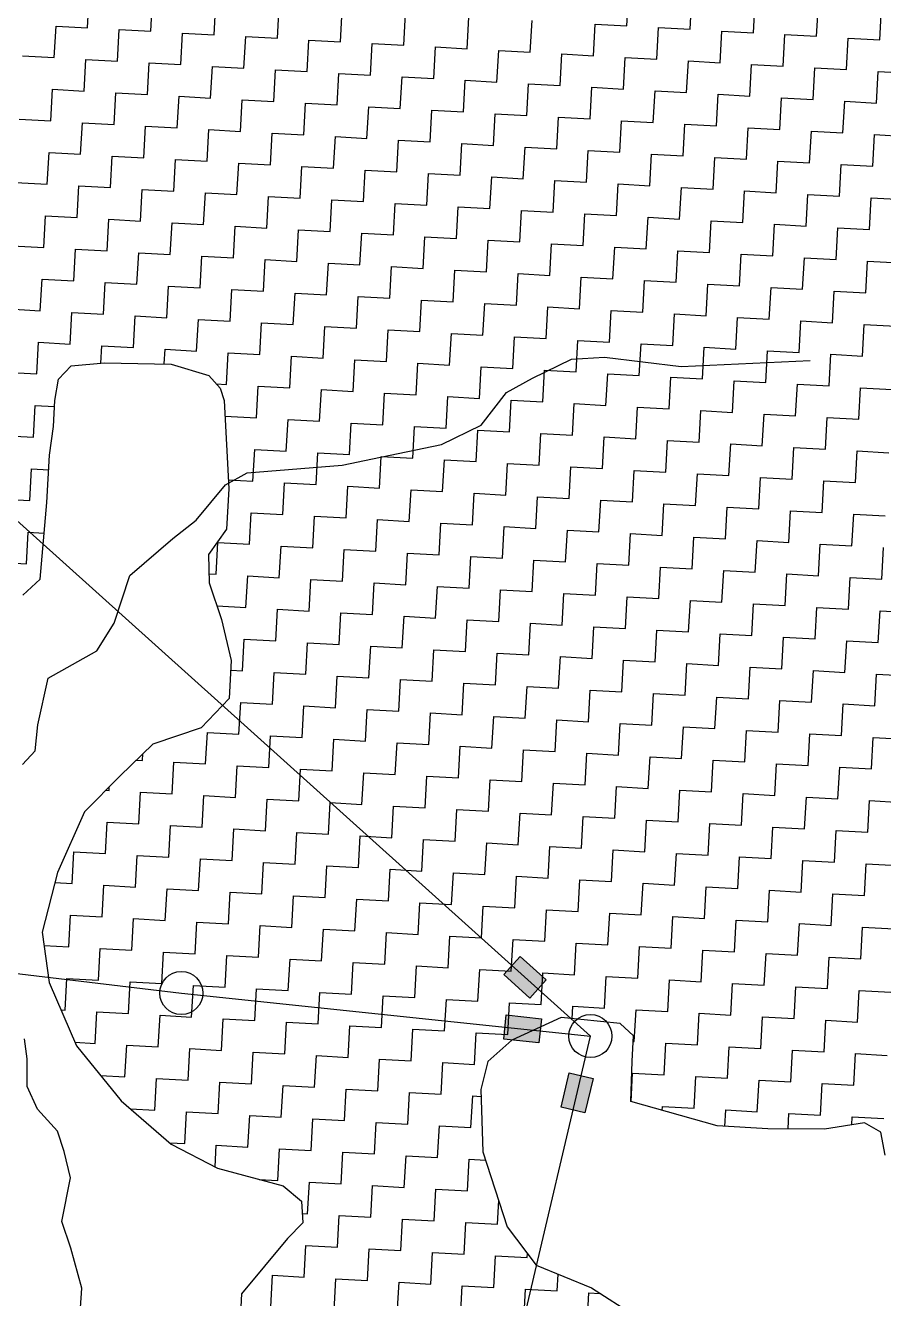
# Model space of a CAD drawing. Header units: metres. Extents: x 277693 to 280943, y 2038920 to 2043234.
# Drawn here: x 279005 to 279347, y 2041588 to 2042095 of the extents above; entities that cross this region are included whole.
import ezdxf

# ---------------------------------------------------------------- set-up
doc = ezdxf.new("R2010")
doc.units = ezdxf.units.M
doc.header["$MEASUREMENT"] = 0
for name, color, linetype in [('LINE_WATER', 4, 'Continuous'), ('POLY_HATCH', 12, 'Continuous'), ('POLY_PARCEL', 6, 'Continuous')]:
    doc.layers.add(name, color=color, linetype=linetype)

# ---------------------------------------------------------------- blocks, each defined once
blk = doc.blocks.new('344')
for points in [[(279195.68, 2041717.22), (279206.13, 2041707.83), (279212.62, 2041715.06), (279202.18, 2041724.44)], [(279195.69, 2041691.47), (279209.66, 2041690), (279210.67, 2041699.66), (279196.71, 2041701.13)], [(279228.03, 2041662.22), (279231.24, 2041675.9), (279221.78, 2041678.12), (279218.57, 2041664.45)]]:
    blk.add_hatch(color=256).paths.add_polyline_path(points)
for points in [[(279202.18, 2041724.44), (279212.62, 2041715.06), (279206.13, 2041707.83), (279195.68, 2041717.22)], [(279196.71, 2041701.13), (279210.67, 2041699.66), (279209.66, 2041690), (279195.69, 2041691.47)], [(279218.57, 2041664.45), (279221.78, 2041678.12), (279231.24, 2041675.9), (279228.03, 2041662.22)]]:
    blk.add_lwpolyline(points, close=True)
for centre in [(279067.25, 2041709.85), (279230.21, 2041692.72)]:
    blk.add_circle(centre, 8.59)
at = {"layer": 'LINE_WATER'}
for p, q in [((279207.07, 2041954.74), (279222.64, 2041962.24)), ((279222.64, 2041962.24), (279235.76, 2041963.09)), ((279235.76, 2041963.09), (279266.39, 2041959.31)), ((279266.39, 2041959.31), (279317.76, 2041961.7)), ((279196.82, 2041949.04), (279207.07, 2041954.74)), ((279186.69, 2041936.01), (279196.82, 2041949.04)), ((279170.94, 2041928.36), (279186.69, 2041936.01)), ((279143.44, 2041922.57), (279170.94, 2041928.36)), ((279093.46, 2041916.96), (279131.28, 2041920.1)), ((279131.28, 2041920.1), (279143.44, 2041922.57)), ((279084.84, 2041912.21), (279093.46, 2041916.96)), ((279073.09, 2041898.23), (279084.84, 2041912.21)), ((279063.8, 2041890.91), (279073.09, 2041898.23)), ((279046.78, 2041876.17), (279063.8, 2041890.91)), ((279040.5, 2041857.19), (279046.78, 2041876.17)), ((279033.64, 2041846.2), (279040.5, 2041857.19)), ((279014.22, 2041835.26), (279033.64, 2041846.2)), ((279010.06, 2041816.68), (279014.22, 2041835.26)), ((279008.96, 2041806.29), (279010.06, 2041816.68)), ((279003.95, 2041800.82), (279008.96, 2041806.29)), ((279005.86, 2041683.68), (279004.72, 2041691.58)), ((279005.78, 2041672.71), (279005.86, 2041683.68)), ((279009.98, 2041663.6), (279005.78, 2041672.71)), ((279017.86, 2041654.81), (279009.98, 2041663.6)), ((279020.55, 2041646.82), (279017.86, 2041654.81)), ((279023.11, 2041636.23), (279020.55, 2041646.82)), ((279019.62, 2041618.95), (279023.11, 2041636.23)), ((279023.22, 2041608.3), (279019.62, 2041618.95)), ((279027.57, 2041592.39), (279023.22, 2041608.3)), ((279027.14, 2041584.57), (279027.57, 2041592.39))]:
    blk.add_line(p, q, dxfattribs=at)
at = {"layer": 'POLY_HATCH', "linetype": 'Continuous'}
for p, q in [((279029.92, 2042094.25), (279030.61, 2042106.84)), ((279244.73, 2042095.03), (279245.43, 2042107.63)), ((279055.11, 2042092.86), (279055.8, 2042105.45)), ((279080.3, 2042091.47), (279080.99, 2042104.06)), ((279105.49, 2042090.08), (279106.19, 2042102.67)), ((279269.93, 2042093.64), (279270.62, 2042106.24)), ((279295.12, 2042092.25), (279295.81, 2042104.85)), ((279320.31, 2042090.87), (279321, 2042103.46)), ((279345.5, 2042089.48), (279346.19, 2042102.07)), ((279130.68, 2042088.69), (279131.38, 2042101.29)), ((279155.87, 2042087.3), (279156.57, 2042099.9)), ((279181.06, 2042085.91), (279181.76, 2042098.51)), ((279206.25, 2042084.52), (279206.95, 2042097.12)), ((279016.63, 2042082.35), (279017.32, 2042094.94)), ((279017.32, 2042094.94), (279029.92, 2042094.25)), ((279041.82, 2042080.96), (279042.51, 2042093.55)), ((279042.51, 2042093.55), (279055.11, 2042092.86)), ((279067.01, 2042079.57), (279067.7, 2042092.16)), ((279067.7, 2042092.16), (279080.3, 2042091.47)), ((279231.44, 2042083.13), (279232.14, 2042095.73)), ((279232.14, 2042095.73), (279244.73, 2042095.03)), ((279256.64, 2042081.74), (279257.33, 2042094.34)), ((279257.33, 2042094.34), (279269.93, 2042093.64)), ((279281.83, 2042080.35), (279282.52, 2042092.95)), ((279282.52, 2042092.95), (279295.12, 2042092.25)), ((279307.02, 2042078.96), (279307.71, 2042091.56)), ((279307.71, 2042091.56), (279320.31, 2042090.87)), ((279092.2, 2042078.18), (279092.9, 2042090.77)), ((279092.9, 2042090.77), (279105.49, 2042090.08)), ((279117.39, 2042076.79), (279118.09, 2042089.38)), ((279118.09, 2042089.38), (279130.68, 2042088.69)), ((279142.58, 2042075.4), (279143.28, 2042088)), ((279143.28, 2042088), (279155.87, 2042087.3)), ((279167.77, 2042074.01), (279168.47, 2042086.61)), ((279168.47, 2042086.61), (279181.06, 2042085.91)), ((279332.21, 2042077.58), (279332.9, 2042090.17)), ((279332.9, 2042090.17), (279345.5, 2042089.48)), ((279004.03, 2042083.04), (279016.63, 2042082.35)), ((279028.53, 2042069.06), (279029.22, 2042081.65)), ((279029.22, 2042081.65), (279041.82, 2042080.96)), ((279192.96, 2042072.62), (279193.66, 2042085.22)), ((279193.66, 2042085.22), (279206.25, 2042084.52)), ((279218.15, 2042071.23), (279218.85, 2042083.83)), ((279218.85, 2042083.83), (279231.44, 2042083.13)), ((279243.35, 2042069.84), (279244.04, 2042082.44)), ((279244.04, 2042082.44), (279256.64, 2042081.74)), ((279053.72, 2042067.67), (279054.41, 2042080.26)), ((279054.41, 2042080.26), (279067.01, 2042079.57)), ((279078.91, 2042066.28), (279079.61, 2042078.87)), ((279079.61, 2042078.87), (279092.2, 2042078.18)), ((279104.1, 2042064.89), (279104.8, 2042077.48)), ((279104.8, 2042077.48), (279117.39, 2042076.79)), ((279268.54, 2042068.45), (279269.23, 2042081.05)), ((279269.23, 2042081.05), (279281.83, 2042080.35)), ((279293.73, 2042067.06), (279294.42, 2042079.66)), ((279294.42, 2042079.66), (279307.02, 2042078.96)), ((279318.92, 2042065.67), (279319.61, 2042078.27)), ((279319.61, 2042078.27), (279332.21, 2042077.58)), ((279344.11, 2042064.29), (279344.8, 2042076.88)), ((279344.8, 2042076.88), (279357.4, 2042076.19)), ((279129.29, 2042063.5), (279129.99, 2042076.09)), ((279129.99, 2042076.09), (279142.58, 2042075.4)), ((279154.48, 2042062.11), (279155.18, 2042074.71)), ((279155.18, 2042074.71), (279167.77, 2042074.01)), ((279179.67, 2042060.72), (279180.37, 2042073.32)), ((279180.37, 2042073.32), (279192.96, 2042072.62)), ((279204.86, 2042059.33), (279205.56, 2042071.93)), ((279205.56, 2042071.93), (279218.15, 2042071.23)), ((279015.24, 2042057.16), (279015.93, 2042069.75)), ((279015.93, 2042069.75), (279028.53, 2042069.06)), ((279040.43, 2042055.77), (279041.12, 2042068.36)), ((279041.12, 2042068.36), (279053.72, 2042067.67)), ((279065.62, 2042054.38), (279066.32, 2042066.97)), ((279066.32, 2042066.97), (279078.91, 2042066.28)), ((279230.06, 2042057.94), (279230.75, 2042070.54)), ((279230.75, 2042070.54), (279243.35, 2042069.84)), ((279255.25, 2042056.55), (279255.94, 2042069.15)), ((279255.94, 2042069.15), (279268.54, 2042068.45)), ((279280.44, 2042055.16), (279281.13, 2042067.76)), ((279281.13, 2042067.76), (279293.73, 2042067.06)), ((279305.63, 2042053.77), (279306.32, 2042066.37)), ((279306.32, 2042066.37), (279318.92, 2042065.67)), ((279090.81, 2042052.99), (279091.51, 2042065.58)), ((279091.51, 2042065.58), (279104.1, 2042064.89)), ((279116, 2042051.6), (279116.7, 2042064.19)), ((279116.7, 2042064.19), (279129.29, 2042063.5)), ((279141.19, 2042050.21), (279141.89, 2042062.8)), ((279141.89, 2042062.8), (279154.48, 2042062.11)), ((279166.38, 2042048.82), (279167.08, 2042061.42)), ((279167.08, 2042061.42), (279179.67, 2042060.72)), ((279330.82, 2042052.38), (279331.51, 2042064.98)), ((279331.51, 2042064.98), (279344.11, 2042064.29)), ((279002.64, 2042057.85), (279015.24, 2042057.16)), ((279027.14, 2042043.87), (279027.83, 2042056.46)), ((279027.83, 2042056.46), (279040.43, 2042055.77)), ((279191.57, 2042047.43), (279192.27, 2042060.03)), ((279192.27, 2042060.03), (279204.86, 2042059.33)), ((279216.77, 2042046.04), (279217.46, 2042058.64)), ((279217.46, 2042058.64), (279230.06, 2042057.94)), ((279241.96, 2042044.65), (279242.65, 2042057.25)), ((279242.65, 2042057.25), (279255.25, 2042056.55)), ((279267.15, 2042043.26), (279267.84, 2042055.86)), ((279267.84, 2042055.86), (279280.44, 2042055.16)), ((279052.33, 2042042.48), (279053.03, 2042055.07)), ((279053.03, 2042055.07), (279065.62, 2042054.38)), ((279077.52, 2042041.09), (279078.22, 2042053.68)), ((279078.22, 2042053.68), (279090.81, 2042052.99)), ((279102.71, 2042039.7), (279103.41, 2042052.29)), ((279103.41, 2042052.29), (279116, 2042051.6)), ((279127.9, 2042038.31), (279128.6, 2042050.9)), ((279128.6, 2042050.9), (279141.19, 2042050.21)), ((279292.34, 2042041.87), (279293.03, 2042054.47)), ((279293.03, 2042054.47), (279305.63, 2042053.77)), ((279317.53, 2042040.48), (279318.22, 2042053.08)), ((279318.22, 2042053.08), (279330.82, 2042052.38)), ((279342.72, 2042039.09), (279343.41, 2042051.69)), ((279343.41, 2042051.69), (279356.01, 2042051)), ((279153.09, 2042036.92), (279153.79, 2042049.51)), ((279153.79, 2042049.51), (279166.38, 2042048.82)), ((279178.28, 2042035.53), (279178.98, 2042048.13)), ((279178.98, 2042048.13), (279191.57, 2042047.43)), ((279203.48, 2042034.14), (279204.17, 2042046.74)), ((279204.17, 2042046.74), (279216.77, 2042046.04)), ((279013.85, 2042031.97), (279014.54, 2042044.56)), ((279014.54, 2042044.56), (279027.14, 2042043.87)), ((279039.04, 2042030.58), (279039.73, 2042043.17)), ((279039.73, 2042043.17), (279052.33, 2042042.48)), ((279064.23, 2042029.19), (279064.93, 2042041.78)), ((279064.93, 2042041.78), (279077.52, 2042041.09)), ((279228.67, 2042032.75), (279229.36, 2042045.35)), ((279229.36, 2042045.35), (279241.96, 2042044.65)), ((279253.86, 2042031.36), (279254.55, 2042043.96)), ((279254.55, 2042043.96), (279267.15, 2042043.26)), ((279279.05, 2042029.97), (279279.74, 2042042.57)), ((279279.74, 2042042.57), (279292.34, 2042041.87)), ((279304.24, 2042028.58), (279304.93, 2042041.18)), ((279304.93, 2042041.18), (279317.53, 2042040.48)), ((279089.42, 2042027.8), (279090.12, 2042040.39)), ((279090.12, 2042040.39), (279102.71, 2042039.7)), ((279114.61, 2042026.41), (279115.31, 2042039)), ((279115.31, 2042039), (279127.9, 2042038.31)), ((279139.8, 2042025.02), (279140.5, 2042037.61)), ((279140.5, 2042037.61), (279153.09, 2042036.92)), ((279164.99, 2042023.63), (279165.69, 2042036.22)), ((279165.69, 2042036.22), (279178.28, 2042035.53)), ((279329.43, 2042027.19), (279330.12, 2042039.79)), ((279330.12, 2042039.79), (279342.72, 2042039.09)), ((279001.25, 2042032.66), (279013.85, 2042031.97)), ((279025.75, 2042018.68), (279026.44, 2042031.27)), ((279026.44, 2042031.27), (279039.04, 2042030.58)), ((279190.18, 2042022.24), (279190.88, 2042034.84)), ((279190.88, 2042034.84), (279203.48, 2042034.14)), ((279215.38, 2042020.85), (279216.07, 2042033.45)), ((279216.07, 2042033.45), (279228.67, 2042032.75)), ((279240.57, 2042019.46), (279241.26, 2042032.06)), ((279241.26, 2042032.06), (279253.86, 2042031.36)), ((279265.76, 2042018.07), (279266.45, 2042030.67)), ((279266.45, 2042030.67), (279279.05, 2042029.97)), ((279050.94, 2042017.29), (279051.64, 2042029.88)), ((279051.64, 2042029.88), (279064.23, 2042029.19)), ((279076.13, 2042015.9), (279076.83, 2042028.49)), ((279076.83, 2042028.49), (279089.42, 2042027.8)), ((279101.32, 2042014.51), (279102.02, 2042027.1)), ((279102.02, 2042027.1), (279114.61, 2042026.41)), ((279126.51, 2042013.12), (279127.21, 2042025.71)), ((279127.21, 2042025.71), (279139.8, 2042025.02)), ((279290.95, 2042016.68), (279291.64, 2042029.28)), ((279291.64, 2042029.28), (279304.24, 2042028.58)), ((279316.14, 2042015.29), (279316.83, 2042027.89)), ((279316.83, 2042027.89), (279329.43, 2042027.19)), ((279341.33, 2042013.9), (279342.02, 2042026.5)), ((279342.02, 2042026.5), (279354.62, 2042025.8)), ((279151.7, 2042011.73), (279152.4, 2042024.32)), ((279152.4, 2042024.32), (279164.99, 2042023.63)), ((279176.89, 2042010.34), (279177.59, 2042022.93)), ((279177.59, 2042022.93), (279190.18, 2042022.24)), ((279202.09, 2042008.95), (279202.78, 2042021.55)), ((279202.78, 2042021.55), (279215.38, 2042020.85)), ((279012.46, 2042006.77), (279013.15, 2042019.37)), ((279013.15, 2042019.37), (279025.75, 2042018.68)), ((279037.65, 2042005.39), (279038.35, 2042017.98)), ((279038.35, 2042017.98), (279050.94, 2042017.29)), ((279062.84, 2042004), (279063.54, 2042016.59)), ((279063.54, 2042016.59), (279076.13, 2042015.9)), ((279227.28, 2042007.56), (279227.97, 2042020.16)), ((279227.97, 2042020.16), (279240.57, 2042019.46)), ((279252.47, 2042006.17), (279253.16, 2042018.77)), ((279253.16, 2042018.77), (279265.76, 2042018.07)), ((279277.66, 2042004.78), (279278.35, 2042017.38)), ((279278.35, 2042017.38), (279290.95, 2042016.68)), ((279302.85, 2042003.39), (279303.54, 2042015.99)), ((279303.54, 2042015.99), (279316.14, 2042015.29)), ((279088.03, 2042002.61), (279088.73, 2042015.2)), ((279088.73, 2042015.2), (279101.32, 2042014.51)), ((279113.22, 2042001.22), (279113.92, 2042013.81)), ((279113.92, 2042013.81), (279126.51, 2042013.12)), ((279138.41, 2041999.83), (279139.11, 2042012.42)), ((279139.11, 2042012.42), (279151.7, 2042011.73)), ((279163.6, 2041998.44), (279164.3, 2042011.03)), ((279164.3, 2042011.03), (279176.89, 2042010.34)), ((279328.04, 2042002), (279328.73, 2042014.6)), ((279328.73, 2042014.6), (279341.33, 2042013.9)), ((278999.86, 2042007.47), (279012.46, 2042006.77)), ((279024.36, 2041993.48), (279025.06, 2042006.08)), ((279025.06, 2042006.08), (279037.65, 2042005.39)), ((279188.8, 2041997.05), (279189.49, 2042009.64)), ((279189.49, 2042009.64), (279202.09, 2042008.95)), ((279213.99, 2041995.66), (279214.68, 2042008.25)), ((279214.68, 2042008.25), (279227.28, 2042007.56)), ((279239.18, 2041994.27), (279239.87, 2042006.87)), ((279239.87, 2042006.87), (279252.47, 2042006.17)), ((279264.37, 2041992.88), (279265.06, 2042005.48)), ((279265.06, 2042005.48), (279277.66, 2042004.78)), ((279049.55, 2041992.1), (279050.25, 2042004.69)), ((279050.25, 2042004.69), (279062.84, 2042004)), ((279074.74, 2041990.71), (279075.44, 2042003.3)), ((279075.44, 2042003.3), (279088.03, 2042002.61)), ((279099.93, 2041989.32), (279100.63, 2042001.91)), ((279100.63, 2042001.91), (279113.22, 2042001.22)), ((279125.12, 2041987.93), (279125.82, 2042000.52)), ((279125.82, 2042000.52), (279138.41, 2041999.83)), ((279289.56, 2041991.49), (279290.25, 2042004.09)), ((279290.25, 2042004.09), (279302.85, 2042003.39)), ((279314.75, 2041990.1), (279315.44, 2042002.7)), ((279315.44, 2042002.7), (279328.04, 2042002)), ((279339.94, 2041988.71), (279340.63, 2042001.31)), ((279340.63, 2042001.31), (279353.23, 2042000.61)), ((279150.31, 2041986.54), (279151.01, 2041999.13)), ((279151.01, 2041999.13), (279163.6, 2041998.44)), ((279175.51, 2041985.15), (279176.2, 2041997.74)), ((279176.2, 2041997.74), (279188.8, 2041997.05)), ((279200.7, 2041983.76), (279201.39, 2041996.35)), ((279201.39, 2041996.35), (279213.99, 2041995.66)), ((279011.07, 2041981.58), (279011.77, 2041994.18)), ((279011.77, 2041994.18), (279024.36, 2041993.48)), ((279036.26, 2041980.19), (279036.96, 2041992.79)), ((279036.96, 2041992.79), (279049.55, 2041992.1)), ((279061.45, 2041978.8), (279062.15, 2041991.4)), ((279062.15, 2041991.4), (279074.74, 2041990.71)), ((279086.64, 2041977.42), (279087.34, 2041990.01)), ((279087.34, 2041990.01), (279099.93, 2041989.32)), ((279225.89, 2041982.37), (279226.58, 2041994.96)), ((279226.58, 2041994.96), (279239.18, 2041994.27)), ((279251.08, 2041980.98), (279251.77, 2041993.58)), ((279251.77, 2041993.58), (279264.37, 2041992.88)), ((279276.27, 2041979.59), (279276.96, 2041992.19)), ((279276.96, 2041992.19), (279289.56, 2041991.49)), ((279301.46, 2041978.2), (279302.15, 2041990.8)), ((279302.15, 2041990.8), (279314.75, 2041990.1)), ((279111.83, 2041976.03), (279112.53, 2041988.62)), ((279112.53, 2041988.62), (279125.12, 2041987.93)), ((279137.02, 2041974.64), (279137.72, 2041987.23)), ((279137.72, 2041987.23), (279150.31, 2041986.54)), ((279162.22, 2041973.25), (279162.91, 2041985.84)), ((279162.91, 2041985.84), (279175.51, 2041985.15)), ((279326.65, 2041976.81), (279327.34, 2041989.41)), ((279327.34, 2041989.41), (279339.94, 2041988.71)), ((278998.48, 2041982.28), (279011.07, 2041981.58)), ((279022.97, 2041968.29), (279023.67, 2041980.89)), ((279023.67, 2041980.89), (279036.26, 2041980.19)), ((279187.41, 2041971.86), (279188.1, 2041984.45)), ((279188.1, 2041984.45), (279200.7, 2041983.76)), ((279212.6, 2041970.47), (279213.29, 2041983.06)), ((279213.29, 2041983.06), (279225.89, 2041982.37)), ((279237.79, 2041969.08), (279238.48, 2041981.67)), ((279238.48, 2041981.67), (279251.08, 2041980.98)), ((279262.98, 2041967.69), (279263.67, 2041980.29)), ((279263.67, 2041980.29), (279276.27, 2041979.59)), ((279048.16, 2041966.9), (279048.86, 2041979.5)), ((279048.86, 2041979.5), (279061.45, 2041978.8)), ((279073.35, 2041965.51), (279074.05, 2041978.11)), ((279074.05, 2041978.11), (279086.64, 2041977.42)), ((279098.54, 2041964.13), (279099.24, 2041976.72)), ((279099.24, 2041976.72), (279111.83, 2041976.03)), ((279123.73, 2041962.74), (279124.43, 2041975.33)), ((279124.43, 2041975.33), (279137.02, 2041974.64)), ((279288.17, 2041966.3), (279288.86, 2041978.9)), ((279288.86, 2041978.9), (279301.46, 2041978.2)), ((279313.36, 2041964.91), (279314.05, 2041977.51)), ((279314.05, 2041977.51), (279326.65, 2041976.81)), ((279338.55, 2041963.52), (279339.25, 2041976.12)), ((279339.25, 2041976.12), (279351.84, 2041975.42)), ((279148.93, 2041961.35), (279149.62, 2041973.94)), ((279149.62, 2041973.94), (279162.22, 2041973.25)), ((279174.12, 2041959.96), (279174.81, 2041972.55)), ((279174.81, 2041972.55), (279187.41, 2041971.86)), ((279199.31, 2041958.57), (279200, 2041971.16)), ((279200, 2041971.16), (279212.6, 2041970.47)), ((279224.5, 2041957.18), (279225.19, 2041969.77)), ((279225.19, 2041969.77), (279237.79, 2041969.08)), ((279009.68, 2041956.39), (279010.38, 2041968.99)), ((279010.38, 2041968.99), (279022.97, 2041968.29)), ((279035.19, 2041960.72), (279035.57, 2041967.6)), ((279035.57, 2041967.6), (279048.16, 2041966.9)), ((279060.44, 2041960.39), (279060.76, 2041966.21)), ((279060.76, 2041966.21), (279073.35, 2041965.51)), ((279085.25, 2041952.22), (279085.95, 2041964.82)), ((279085.95, 2041964.82), (279098.54, 2041964.13)), ((279249.69, 2041955.79), (279250.38, 2041968.38)), ((279250.38, 2041968.38), (279262.98, 2041967.69)), ((279274.88, 2041954.4), (279275.57, 2041967)), ((279275.57, 2041967), (279288.17, 2041966.3)), ((279300.07, 2041953.01), (279300.76, 2041965.61)), ((279300.76, 2041965.61), (279313.36, 2041964.91)), ((279110.44, 2041950.84), (279111.14, 2041963.43)), ((279111.14, 2041963.43), (279123.73, 2041962.74)), ((279135.64, 2041949.45), (279136.33, 2041962.04)), ((279136.33, 2041962.04), (279148.93, 2041961.35)), ((279160.83, 2041948.06), (279161.52, 2041960.65)), ((279161.52, 2041960.65), (279174.12, 2041959.96)), ((279325.26, 2041951.62), (279325.96, 2041964.22)), ((279325.96, 2041964.22), (279338.55, 2041963.52)), ((278997.09, 2041957.09), (279009.68, 2041956.39)), ((279186.02, 2041946.67), (279186.71, 2041959.26)), ((279186.71, 2041959.26), (279199.31, 2041958.57)), ((279211.21, 2041945.28), (279211.9, 2041957.87)), ((279211.9, 2041957.87), (279224.5, 2041957.18)), ((279236.4, 2041943.89), (279237.09, 2041956.48)), ((279237.09, 2041956.48), (279249.69, 2041955.79)), ((279261.59, 2041942.5), (279262.28, 2041955.09)), ((279262.28, 2041955.09), (279274.88, 2041954.4)), ((279081.11, 2041952.45), (279085.25, 2041952.22)), ((279097.15, 2041938.93), (279097.85, 2041951.53)), ((279097.85, 2041951.53), (279110.44, 2041950.84)), ((279122.35, 2041937.55), (279123.04, 2041950.14)), ((279123.04, 2041950.14), (279135.64, 2041949.45)), ((279286.78, 2041941.11), (279287.47, 2041953.71)), ((279287.47, 2041953.71), (279300.07, 2041953.01)), ((279311.97, 2041939.72), (279312.67, 2041952.32)), ((279312.67, 2041952.32), (279325.26, 2041951.62)), ((279337.16, 2041938.33), (279337.86, 2041950.93)), ((279337.86, 2041950.93), (279350.45, 2041950.23)), ((279147.54, 2041936.16), (279148.23, 2041948.75)), ((279148.23, 2041948.75), (279160.83, 2041948.06)), ((279172.73, 2041934.77), (279173.42, 2041947.36)), ((279173.42, 2041947.36), (279186.02, 2041946.67)), ((279197.92, 2041933.38), (279198.61, 2041945.97)), ((279198.61, 2041945.97), (279211.21, 2041945.28)), ((279223.11, 2041931.99), (279223.8, 2041944.58)), ((279223.8, 2041944.58), (279236.4, 2041943.89)), ((279008.29, 2041931.2), (279008.99, 2041943.8)), ((279008.99, 2041943.8), (279016.75, 2041943.37)), ((279084.62, 2041939.63), (279097.15, 2041938.93)), ((279248.3, 2041930.6), (279248.99, 2041943.19)), ((279248.99, 2041943.19), (279261.59, 2041942.5)), ((279273.49, 2041929.21), (279274.18, 2041941.8)), ((279274.18, 2041941.8), (279286.78, 2041941.11)), ((279298.68, 2041927.82), (279299.38, 2041940.42)), ((279299.38, 2041940.42), (279311.97, 2041939.72)), ((279109.06, 2041925.64), (279109.75, 2041938.24)), ((279109.75, 2041938.24), (279122.35, 2041937.55)), ((279134.25, 2041924.26), (279134.94, 2041936.85)), ((279134.94, 2041936.85), (279147.54, 2041936.16)), ((279159.44, 2041922.87), (279160.13, 2041935.46)), ((279160.13, 2041935.46), (279172.73, 2041934.77)), ((279323.87, 2041926.43), (279324.57, 2041939.03)), ((279324.57, 2041939.03), (279337.16, 2041938.33)), ((278995.7, 2041931.9), (279008.29, 2041931.2)), ((279184.63, 2041921.48), (279185.32, 2041934.07)), ((279185.32, 2041934.07), (279197.92, 2041933.38)), ((279209.82, 2041920.09), (279210.51, 2041932.68)), ((279210.51, 2041932.68), (279223.11, 2041931.99)), ((279235.01, 2041918.7), (279235.7, 2041931.29)), ((279235.7, 2041931.29), (279248.3, 2041930.6)), ((279260.2, 2041917.31), (279260.89, 2041929.9)), ((279260.89, 2041929.9), (279273.49, 2041929.21)), ((279095.77, 2041913.74), (279096.46, 2041926.34)), ((279096.46, 2041926.34), (279109.06, 2041925.64)), ((279120.96, 2041912.35), (279121.65, 2041924.95)), ((279121.65, 2041924.95), (279134.25, 2041924.26)), ((279285.39, 2041915.92), (279286.09, 2041928.51)), ((279286.09, 2041928.51), (279298.68, 2041927.82)), ((279310.58, 2041914.53), (279311.28, 2041927.13)), ((279311.28, 2041927.13), (279323.87, 2041926.43)), ((279335.77, 2041913.14), (279336.47, 2041925.74)), ((279336.47, 2041925.74), (279349.06, 2041925.04)), ((279146.15, 2041910.97), (279146.84, 2041923.56)), ((279146.84, 2041923.56), (279159.44, 2041922.87)), ((279171.34, 2041909.58), (279172.03, 2041922.17)), ((279172.03, 2041922.17), (279184.63, 2041921.48)), ((279196.53, 2041908.19), (279197.22, 2041920.78)), ((279197.22, 2041920.78), (279209.82, 2041920.09)), ((279221.72, 2041906.8), (279222.41, 2041919.39)), ((279222.41, 2041919.39), (279235.01, 2041918.7)), ((279006.9, 2041906.01), (279007.6, 2041918.61)), ((279007.6, 2041918.61), (279014.41, 2041918.23)), ((279085.96, 2041914.28), (279095.77, 2041913.74)), ((279246.91, 2041905.41), (279247.6, 2041918)), ((279247.6, 2041918), (279260.2, 2041917.31)), ((279272.1, 2041904.02), (279272.8, 2041916.61)), ((279272.8, 2041916.61), (279285.39, 2041915.92)), ((279297.29, 2041902.63), (279297.99, 2041915.22)), ((279297.99, 2041915.22), (279310.58, 2041914.53)), ((279107.67, 2041900.45), (279108.36, 2041913.05)), ((279108.36, 2041913.05), (279120.96, 2041912.35)), ((279132.86, 2041899.06), (279133.55, 2041911.66)), ((279133.55, 2041911.66), (279146.15, 2041910.97)), ((279158.05, 2041897.68), (279158.74, 2041910.27)), ((279158.74, 2041910.27), (279171.34, 2041909.58)), ((279183.24, 2041896.29), (279183.93, 2041908.88)), ((279183.93, 2041908.88), (279196.53, 2041908.19)), ((279322.48, 2041901.24), (279323.18, 2041913.84)), ((279323.18, 2041913.84), (279335.77, 2041913.14)), ((278994.31, 2041906.71), (279006.9, 2041906.01)), ((279208.43, 2041894.9), (279209.12, 2041907.49)), ((279209.12, 2041907.49), (279221.72, 2041906.8)), ((279233.62, 2041893.51), (279234.31, 2041906.1)), ((279234.31, 2041906.1), (279246.91, 2041905.41)), ((279258.81, 2041892.12), (279259.51, 2041904.71)), ((279259.51, 2041904.71), (279272.1, 2041904.02)), ((279094.38, 2041888.55), (279095.07, 2041901.15)), ((279095.07, 2041901.15), (279107.67, 2041900.45)), ((279119.57, 2041887.16), (279120.26, 2041899.76)), ((279120.26, 2041899.76), (279132.86, 2041899.06)), ((279284, 2041890.73), (279284.7, 2041903.32)), ((279284.7, 2041903.32), (279297.29, 2041902.63)), ((279309.19, 2041889.34), (279309.89, 2041901.93)), ((279309.89, 2041901.93), (279322.48, 2041901.24)), ((279334.38, 2041887.95), (279335.08, 2041900.55)), ((279335.08, 2041900.55), (279347.67, 2041899.85)), ((279144.76, 2041885.77), (279145.45, 2041898.37)), ((279145.45, 2041898.37), (279158.05, 2041897.68)), ((279169.95, 2041884.39), (279170.64, 2041896.98)), ((279170.64, 2041896.98), (279183.24, 2041896.29)), ((279195.14, 2041883), (279195.83, 2041895.59)), ((279195.83, 2041895.59), (279208.43, 2041894.9)), ((279220.33, 2041881.61), (279221.02, 2041894.2)), ((279221.02, 2041894.2), (279233.62, 2041893.51)), ((279005.51, 2041880.82), (279006.21, 2041893.42)), ((279006.21, 2041893.42), (279012.64, 2041893.06)), ((279081.09, 2041876.65), (279081.78, 2041889.25)), ((279081.78, 2041889.25), (279094.38, 2041888.55)), ((279245.52, 2041880.22), (279246.22, 2041892.81)), ((279246.22, 2041892.81), (279258.81, 2041892.12)), ((279270.71, 2041878.83), (279271.41, 2041891.42)), ((279271.41, 2041891.42), (279284, 2041890.73)), ((279295.9, 2041877.44), (279296.6, 2041890.03)), ((279296.6, 2041890.03), (279309.19, 2041889.34)), ((279321.09, 2041876.05), (279321.79, 2041888.64)), ((279321.79, 2041888.64), (279334.38, 2041887.95)), ((279106.28, 2041875.26), (279106.97, 2041887.86)), ((279106.97, 2041887.86), (279119.57, 2041887.16)), ((279131.47, 2041873.87), (279132.16, 2041886.47)), ((279132.16, 2041886.47), (279144.76, 2041885.77)), ((279156.66, 2041872.48), (279157.35, 2041885.08)), ((279157.35, 2041885.08), (279169.95, 2041884.39)), ((279181.85, 2041871.1), (279182.54, 2041883.69)), ((279182.54, 2041883.69), (279195.14, 2041883)), ((279346.28, 2041874.66), (279346.98, 2041887.25)), ((278992.92, 2041881.52), (279005.51, 2041880.82)), ((279207.04, 2041869.71), (279207.73, 2041882.3)), ((279207.73, 2041882.3), (279220.33, 2041881.61)), ((279232.23, 2041868.32), (279232.93, 2041880.91)), ((279232.93, 2041880.91), (279245.52, 2041880.22)), ((279257.42, 2041866.93), (279258.12, 2041879.52)), ((279258.12, 2041879.52), (279270.71, 2041878.83)), ((279078.28, 2041876.81), (279081.09, 2041876.65)), ((279092.99, 2041863.36), (279093.68, 2041875.96)), ((279093.68, 2041875.96), (279106.28, 2041875.26)), ((279118.18, 2041861.97), (279118.87, 2041874.57)), ((279118.87, 2041874.57), (279131.47, 2041873.87)), ((279282.61, 2041865.54), (279283.31, 2041878.13)), ((279283.31, 2041878.13), (279295.9, 2041877.44)), ((279307.8, 2041864.15), (279308.5, 2041876.74)), ((279308.5, 2041876.74), (279321.09, 2041876.05)), ((279332.99, 2041862.76), (279333.69, 2041875.35)), ((279333.69, 2041875.35), (279346.28, 2041874.66)), ((279143.37, 2041860.58), (279144.06, 2041873.18)), ((279144.06, 2041873.18), (279156.66, 2041872.48)), ((279168.56, 2041859.19), (279169.25, 2041871.79)), ((279169.25, 2041871.79), (279181.85, 2041871.1)), ((279193.75, 2041857.8), (279194.44, 2041870.4)), ((279194.44, 2041870.4), (279207.04, 2041869.71)), ((279218.94, 2041856.42), (279219.63, 2041869.01)), ((279219.63, 2041869.01), (279232.23, 2041868.32)), ((279081.47, 2041864), (279092.99, 2041863.36)), ((279244.13, 2041855.03), (279244.83, 2041867.62)), ((279244.83, 2041867.62), (279257.42, 2041866.93)), ((279269.32, 2041853.64), (279270.02, 2041866.23)), ((279270.02, 2041866.23), (279282.61, 2041865.54)), ((279294.51, 2041852.25), (279295.21, 2041864.84)), ((279295.21, 2041864.84), (279307.8, 2041864.15)), ((279319.7, 2041850.86), (279320.4, 2041863.45)), ((279320.4, 2041863.45), (279332.99, 2041862.76)), ((279104.89, 2041850.07), (279105.58, 2041862.67)), ((279105.58, 2041862.67), (279118.18, 2041861.97)), ((279130.08, 2041848.68), (279130.77, 2041861.28)), ((279130.77, 2041861.28), (279143.37, 2041860.58)), ((279155.27, 2041847.29), (279155.96, 2041859.89)), ((279155.96, 2041859.89), (279168.56, 2041859.19)), ((279180.46, 2041845.9), (279181.15, 2041858.5)), ((279181.15, 2041858.5), (279193.75, 2041857.8)), ((279344.89, 2041849.47), (279345.59, 2041862.06)), ((279345.59, 2041862.06), (279358.18, 2041861.37)), ((279205.65, 2041844.51), (279206.34, 2041857.11)), ((279206.34, 2041857.11), (279218.94, 2041856.42)), ((279230.84, 2041843.13), (279231.54, 2041855.72)), ((279231.54, 2041855.72), (279244.13, 2041855.03)), ((279256.03, 2041841.74), (279256.73, 2041854.33)), ((279256.73, 2041854.33), (279269.32, 2041853.64)), ((279091.6, 2041838.17), (279092.29, 2041850.77)), ((279092.29, 2041850.77), (279104.89, 2041850.07)), ((279116.79, 2041836.78), (279117.48, 2041849.38)), ((279117.48, 2041849.38), (279130.08, 2041848.68)), ((279281.22, 2041840.35), (279281.92, 2041852.94)), ((279281.92, 2041852.94), (279294.51, 2041852.25)), ((279306.41, 2041838.96), (279307.11, 2041851.55)), ((279307.11, 2041851.55), (279319.7, 2041850.86)), ((279331.6, 2041837.57), (279332.3, 2041850.16)), ((279332.3, 2041850.16), (279344.89, 2041849.47)), ((279141.98, 2041835.39), (279142.67, 2041847.99)), ((279142.67, 2041847.99), (279155.27, 2041847.29)), ((279167.17, 2041834), (279167.86, 2041846.6)), ((279167.86, 2041846.6), (279180.46, 2041845.9)), ((279192.36, 2041832.61), (279193.05, 2041845.21)), ((279193.05, 2041845.21), (279205.65, 2041844.51)), ((279217.55, 2041831.22), (279218.25, 2041843.82)), ((279218.25, 2041843.82), (279230.84, 2041843.13)), ((279086.91, 2041838.43), (279091.6, 2041838.17)), ((279242.74, 2041829.84), (279243.44, 2041842.43)), ((279243.44, 2041842.43), (279256.03, 2041841.74)), ((279267.93, 2041828.45), (279268.63, 2041841.04)), ((279268.63, 2041841.04), (279281.22, 2041840.35)), ((279293.12, 2041827.06), (279293.82, 2041839.65)), ((279293.82, 2041839.65), (279306.41, 2041838.96)), ((279318.31, 2041825.67), (279319.01, 2041838.26)), ((279319.01, 2041838.26), (279331.6, 2041837.57)), ((279103.5, 2041824.88), (279104.19, 2041837.48)), ((279104.19, 2041837.48), (279116.79, 2041836.78)), ((279128.69, 2041823.49), (279129.38, 2041836.09)), ((279129.38, 2041836.09), (279141.98, 2041835.39)), ((279153.88, 2041822.1), (279154.57, 2041834.7)), ((279154.57, 2041834.7), (279167.17, 2041834)), ((279179.07, 2041820.71), (279179.76, 2041833.31)), ((279179.76, 2041833.31), (279192.36, 2041832.61)), ((279343.5, 2041824.28), (279344.2, 2041836.87)), ((279344.2, 2041836.87), (279356.79, 2041836.18)), ((279204.26, 2041819.32), (279204.96, 2041831.92)), ((279204.96, 2041831.92), (279217.55, 2041831.22)), ((279229.45, 2041817.93), (279230.15, 2041830.53)), ((279230.15, 2041830.53), (279242.74, 2041829.84)), ((279254.64, 2041816.55), (279255.34, 2041829.14)), ((279255.34, 2041829.14), (279267.93, 2041828.45)), ((279279.83, 2041815.16), (279280.53, 2041827.75)), ((279280.53, 2041827.75), (279293.12, 2041827.06)), ((279090.21, 2041812.98), (279090.9, 2041825.58)), ((279090.9, 2041825.58), (279103.5, 2041824.88)), ((279115.4, 2041811.59), (279116.09, 2041824.19)), ((279116.09, 2041824.19), (279128.69, 2041823.49)), ((279140.59, 2041810.2), (279141.28, 2041822.8)), ((279141.28, 2041822.8), (279153.88, 2041822.1)), ((279305.02, 2041813.77), (279305.72, 2041826.36)), ((279305.72, 2041826.36), (279318.31, 2041825.67)), ((279330.21, 2041812.38), (279330.91, 2041824.97)), ((279330.91, 2041824.97), (279343.5, 2041824.28)), ((279165.78, 2041808.81), (279166.47, 2041821.41)), ((279166.47, 2041821.41), (279179.07, 2041820.71)), ((279190.97, 2041807.42), (279191.67, 2041820.02)), ((279191.67, 2041820.02), (279204.26, 2041819.32)), ((279216.16, 2041806.03), (279216.86, 2041818.63)), ((279216.86, 2041818.63), (279229.45, 2041817.93)), ((279076.92, 2041801.08), (279077.61, 2041813.68)), ((279077.61, 2041813.68), (279090.21, 2041812.98)), ((279241.35, 2041804.64), (279242.05, 2041817.24)), ((279242.05, 2041817.24), (279254.64, 2041816.55)), ((279266.54, 2041803.26), (279267.24, 2041815.85)), ((279267.24, 2041815.85), (279279.83, 2041815.16)), ((279291.73, 2041801.87), (279292.43, 2041814.46)), ((279292.43, 2041814.46), (279305.02, 2041813.77)), ((279316.92, 2041800.48), (279317.62, 2041813.07)), ((279317.62, 2041813.07), (279330.21, 2041812.38)), ((279102.11, 2041799.69), (279102.8, 2041812.29)), ((279102.8, 2041812.29), (279115.4, 2041811.59)), ((279127.3, 2041798.3), (279127.99, 2041810.9)), ((279127.99, 2041810.9), (279140.59, 2041810.2)), ((279152.49, 2041796.91), (279153.18, 2041809.51)), ((279153.18, 2041809.51), (279165.78, 2041808.81)), ((279177.68, 2041795.52), (279178.38, 2041808.12)), ((279178.38, 2041808.12), (279190.97, 2041807.42)), ((279342.12, 2041799.09), (279342.81, 2041811.68)), ((279342.81, 2041811.68), (279355.41, 2041810.99)), ((279049.28, 2041802.6), (279051.73, 2041802.47)), ((279051.73, 2041802.47), (279051.87, 2041805.1)), ((279202.87, 2041794.13), (279203.57, 2041806.73)), ((279203.57, 2041806.73), (279216.16, 2041806.03)), ((279228.06, 2041792.74), (279228.76, 2041805.34)), ((279228.76, 2041805.34), (279241.35, 2041804.64)), ((279253.25, 2041791.35), (279253.95, 2041803.95)), ((279253.95, 2041803.95), (279266.54, 2041803.26)), ((279278.44, 2041789.97), (279279.14, 2041802.56)), ((279279.14, 2041802.56), (279291.73, 2041801.87)), ((279063.63, 2041789.18), (279064.32, 2041801.77)), ((279064.32, 2041801.77), (279076.92, 2041801.08)), ((279088.82, 2041787.79), (279089.51, 2041800.39)), ((279089.51, 2041800.39), (279102.11, 2041799.69)), ((279114.01, 2041786.4), (279114.7, 2041799)), ((279114.7, 2041799), (279127.3, 2041798.3)), ((279139.2, 2041785.01), (279139.89, 2041797.61)), ((279139.89, 2041797.61), (279152.49, 2041796.91)), ((279303.63, 2041788.58), (279304.33, 2041801.17)), ((279304.33, 2041801.17), (279316.92, 2041800.48)), ((279328.83, 2041787.19), (279329.52, 2041799.78)), ((279329.52, 2041799.78), (279342.12, 2041799.09)), ((279164.39, 2041783.62), (279165.09, 2041796.22)), ((279165.09, 2041796.22), (279177.68, 2041795.52)), ((279189.58, 2041782.23), (279190.28, 2041794.83)), ((279190.28, 2041794.83), (279202.87, 2041794.13)), ((279214.77, 2041780.84), (279215.47, 2041793.44)), ((279215.47, 2041793.44), (279228.06, 2041792.74)), ((279037.21, 2041790.64), (279038.44, 2041790.57)), ((279038.44, 2041790.57), (279038.51, 2041791.97)), ((279050.34, 2041777.28), (279051.03, 2041789.87)), ((279051.03, 2041789.87), (279063.63, 2041789.18)), ((279075.53, 2041775.89), (279076.22, 2041788.48)), ((279076.22, 2041788.48), (279088.82, 2041787.79)), ((279239.96, 2041779.45), (279240.66, 2041792.05)), ((279240.66, 2041792.05), (279253.25, 2041791.35)), ((279265.15, 2041778.06), (279265.85, 2041790.66)), ((279265.85, 2041790.66), (279278.44, 2041789.97)), ((279290.34, 2041776.68), (279291.04, 2041789.27)), ((279291.04, 2041789.27), (279303.63, 2041788.58)), ((279315.54, 2041775.29), (279316.23, 2041787.88)), ((279316.23, 2041787.88), (279328.83, 2041787.19)), ((279100.72, 2041774.5), (279101.41, 2041787.1)), ((279101.41, 2041787.1), (279114.01, 2041786.4)), ((279125.91, 2041773.11), (279126.6, 2041785.71)), ((279126.6, 2041785.71), (279139.2, 2041785.01)), ((279151.1, 2041771.72), (279151.8, 2041784.32)), ((279151.8, 2041784.32), (279164.39, 2041783.62)), ((279176.29, 2041770.33), (279176.99, 2041782.93)), ((279176.99, 2041782.93), (279189.58, 2041782.23)), ((279340.73, 2041773.9), (279341.42, 2041786.49)), ((279341.42, 2041786.49), (279354.02, 2041785.8)), ((279037.05, 2041765.38), (279037.74, 2041777.97)), ((279037.74, 2041777.97), (279050.34, 2041777.28)), ((279201.48, 2041768.94), (279202.18, 2041781.54)), ((279202.18, 2041781.54), (279214.77, 2041780.84)), ((279226.67, 2041767.55), (279227.37, 2041780.15)), ((279227.37, 2041780.15), (279239.96, 2041779.45)), ((279251.86, 2041766.16), (279252.56, 2041778.76)), ((279252.56, 2041778.76), (279265.15, 2041778.06)), ((279277.05, 2041764.77), (279277.75, 2041777.37)), ((279277.75, 2041777.37), (279290.34, 2041776.68)), ((279062.24, 2041763.99), (279062.93, 2041776.58)), ((279062.93, 2041776.58), (279075.53, 2041775.89)), ((279087.43, 2041762.6), (279088.12, 2041775.19)), ((279088.12, 2041775.19), (279100.72, 2041774.5)), ((279112.62, 2041761.21), (279113.31, 2041773.81)), ((279113.31, 2041773.81), (279125.91, 2041773.11)), ((279137.81, 2041759.82), (279138.51, 2041772.42)), ((279138.51, 2041772.42), (279151.1, 2041771.72)), ((279302.25, 2041763.39), (279302.94, 2041775.98)), ((279302.94, 2041775.98), (279315.54, 2041775.29)), ((279327.44, 2041762), (279328.13, 2041774.59)), ((279328.13, 2041774.59), (279340.73, 2041773.9)), ((279163, 2041758.43), (279163.7, 2041771.03)), ((279163.7, 2041771.03), (279176.29, 2041770.33)), ((279188.19, 2041757.04), (279188.89, 2041769.64)), ((279188.89, 2041769.64), (279201.48, 2041768.94)), ((279213.38, 2041755.65), (279214.08, 2041768.25)), ((279214.08, 2041768.25), (279226.67, 2041767.55)), ((279023.76, 2041753.48), (279024.45, 2041766.07)), ((279024.45, 2041766.07), (279037.05, 2041765.38)), ((279048.95, 2041752.09), (279049.64, 2041764.68)), ((279049.64, 2041764.68), (279062.24, 2041763.99)), ((279074.14, 2041750.7), (279074.83, 2041763.29)), ((279074.83, 2041763.29), (279087.43, 2041762.6)), ((279099.33, 2041749.31), (279100.02, 2041761.9)), ((279100.02, 2041761.9), (279112.62, 2041761.21)), ((279238.57, 2041754.26), (279239.27, 2041766.86)), ((279239.27, 2041766.86), (279251.86, 2041766.16)), ((279263.76, 2041752.87), (279264.46, 2041765.47)), ((279264.46, 2041765.47), (279277.05, 2041764.77)), ((279288.96, 2041751.48), (279289.65, 2041764.08)), ((279289.65, 2041764.08), (279302.25, 2041763.39)), ((279314.15, 2041750.09), (279314.84, 2041762.69)), ((279314.84, 2041762.69), (279327.44, 2041762)), ((279124.52, 2041747.92), (279125.22, 2041760.52)), ((279125.22, 2041760.52), (279137.81, 2041759.82)), ((279149.71, 2041746.53), (279150.41, 2041759.13)), ((279150.41, 2041759.13), (279163, 2041758.43)), ((279174.9, 2041745.14), (279175.6, 2041757.74)), ((279175.6, 2041757.74), (279188.19, 2041757.04)), ((279339.34, 2041748.71), (279340.03, 2041761.3)), ((279340.03, 2041761.3), (279352.63, 2041760.61)), ((279016.88, 2041753.86), (279023.76, 2041753.48)), ((279035.66, 2041740.19), (279036.35, 2041752.78)), ((279036.35, 2041752.78), (279048.95, 2041752.09)), ((279200.09, 2041743.75), (279200.79, 2041756.35)), ((279200.79, 2041756.35), (279213.38, 2041755.65)), ((279225.28, 2041742.36), (279225.98, 2041754.96)), ((279225.98, 2041754.96), (279238.57, 2041754.26)), ((279250.47, 2041740.97), (279251.17, 2041753.57)), ((279251.17, 2041753.57), (279263.76, 2041752.87)), ((279275.67, 2041739.58), (279276.36, 2041752.18)), ((279276.36, 2041752.18), (279288.96, 2041751.48)), ((279060.85, 2041738.8), (279061.54, 2041751.39)), ((279061.54, 2041751.39), (279074.14, 2041750.7)), ((279086.04, 2041737.41), (279086.73, 2041750)), ((279086.73, 2041750), (279099.33, 2041749.31)), ((279111.23, 2041736.02), (279111.93, 2041748.61)), ((279111.93, 2041748.61), (279124.52, 2041747.92)), ((279136.42, 2041734.63), (279137.12, 2041747.23)), ((279137.12, 2041747.23), (279149.71, 2041746.53)), ((279300.86, 2041738.19), (279301.55, 2041750.79)), ((279301.55, 2041750.79), (279314.15, 2041750.09)), ((279326.05, 2041736.8), (279326.74, 2041749.4)), ((279326.74, 2041749.4), (279339.34, 2041748.71)), ((279161.61, 2041733.24), (279162.31, 2041745.84)), ((279162.31, 2041745.84), (279174.9, 2041745.14)), ((279186.8, 2041731.85), (279187.5, 2041744.45)), ((279187.5, 2041744.45), (279200.09, 2041743.75)), ((279211.99, 2041730.46), (279212.69, 2041743.06)), ((279212.69, 2041743.06), (279225.28, 2041742.36)), ((279237.18, 2041729.07), (279237.88, 2041741.67)), ((279237.88, 2041741.67), (279250.47, 2041740.97)), ((279022.37, 2041728.29), (279023.06, 2041740.88)), ((279023.06, 2041740.88), (279035.66, 2041740.19)), ((279047.56, 2041726.9), (279048.25, 2041739.49)), ((279048.25, 2041739.49), (279060.85, 2041738.8)), ((279072.75, 2041725.51), (279073.44, 2041738.1)), ((279073.44, 2041738.1), (279086.04, 2041737.41)), ((279097.94, 2041724.12), (279098.63, 2041736.71)), ((279098.63, 2041736.71), (279111.23, 2041736.02)), ((279262.38, 2041727.68), (279263.07, 2041740.28)), ((279263.07, 2041740.28), (279275.67, 2041739.58)), ((279287.57, 2041726.29), (279288.26, 2041738.89)), ((279288.26, 2041738.89), (279300.86, 2041738.19)), ((279312.76, 2041724.9), (279313.45, 2041737.5)), ((279313.45, 2041737.5), (279326.05, 2041736.8)), ((279123.13, 2041722.73), (279123.83, 2041735.32)), ((279123.83, 2041735.32), (279136.42, 2041734.63)), ((279148.32, 2041721.34), (279149.02, 2041733.94)), ((279149.02, 2041733.94), (279161.61, 2041733.24)), ((279173.51, 2041719.95), (279174.21, 2041732.55)), ((279174.21, 2041732.55), (279186.8, 2041731.85)), ((279337.95, 2041723.51), (279338.64, 2041736.11)), ((279338.64, 2041736.11), (279351.24, 2041735.42)), ((279012.57, 2041728.83), (279022.37, 2041728.29)), ((279034.27, 2041715), (279034.96, 2041727.59)), ((279034.96, 2041727.59), (279047.56, 2041726.9)), ((279198.7, 2041718.56), (279199.4, 2041731.16)), ((279199.4, 2041731.16), (279211.99, 2041730.46)), ((279223.89, 2041717.17), (279224.59, 2041729.77)), ((279224.59, 2041729.77), (279237.18, 2041729.07)), ((279249.08, 2041715.78), (279249.78, 2041728.38)), ((279249.78, 2041728.38), (279262.38, 2041727.68)), ((279274.28, 2041714.39), (279274.97, 2041726.99)), ((279274.97, 2041726.99), (279287.57, 2041726.29)), ((279059.46, 2041713.61), (279060.15, 2041726.2)), ((279060.15, 2041726.2), (279072.75, 2041725.51)), ((279084.65, 2041712.22), (279085.34, 2041724.81)), ((279085.34, 2041724.81), (279097.94, 2041724.12)), ((279109.84, 2041710.83), (279110.54, 2041723.42)), ((279110.54, 2041723.42), (279123.13, 2041722.73)), ((279135.03, 2041709.44), (279135.73, 2041722.03)), ((279135.73, 2041722.03), (279148.32, 2041721.34)), ((279299.47, 2041713), (279300.16, 2041725.6)), ((279300.16, 2041725.6), (279312.76, 2041724.9)), ((279324.66, 2041711.61), (279325.35, 2041724.21)), ((279325.35, 2041724.21), (279337.95, 2041723.51)), ((279160.22, 2041708.05), (279160.92, 2041720.64)), ((279160.92, 2041720.64), (279173.51, 2041719.95)), ((279185.41, 2041706.66), (279186.11, 2041719.26)), ((279186.11, 2041719.26), (279198.7, 2041718.56)), ((279210.6, 2041705.27), (279211.3, 2041717.87)), ((279211.3, 2041717.87), (279223.89, 2041717.17)), ((279235.79, 2041703.88), (279236.49, 2041716.48)), ((279236.49, 2041716.48), (279249.08, 2041715.78)), ((279020.98, 2041703.1), (279021.67, 2041715.69)), ((279021.67, 2041715.69), (279034.27, 2041715)), ((279046.17, 2041701.71), (279046.86, 2041714.3)), ((279046.86, 2041714.3), (279059.46, 2041713.61)), ((279071.36, 2041700.32), (279072.05, 2041712.91)), ((279072.05, 2041712.91), (279084.65, 2041712.22)), ((279096.55, 2041698.93), (279097.25, 2041711.52)), ((279097.25, 2041711.52), (279109.84, 2041710.83)), ((279260.99, 2041702.49), (279261.68, 2041715.09)), ((279261.68, 2041715.09), (279274.28, 2041714.39)), ((279286.18, 2041701.1), (279286.87, 2041713.7)), ((279286.87, 2041713.7), (279299.47, 2041713)), ((279311.37, 2041699.71), (279312.06, 2041712.31)), ((279312.06, 2041712.31), (279324.66, 2041711.61)), ((279121.74, 2041697.54), (279122.44, 2041710.13)), ((279122.44, 2041710.13), (279135.03, 2041709.44)), ((279146.93, 2041696.15), (279147.63, 2041708.74)), ((279147.63, 2041708.74), (279160.22, 2041708.05)), ((279172.12, 2041694.76), (279172.82, 2041707.35)), ((279172.82, 2041707.35), (279185.41, 2041706.66)), ((279336.56, 2041698.32), (279337.25, 2041710.92)), ((279337.25, 2041710.92), (279349.85, 2041710.22)), ((279019.27, 2041703.19), (279020.98, 2041703.1)), ((279032.88, 2041689.81), (279033.57, 2041702.4)), ((279033.57, 2041702.4), (279046.17, 2041701.71)), ((279058.07, 2041688.42), (279058.76, 2041701.01)), ((279058.76, 2041701.01), (279071.36, 2041700.32)), ((279197.31, 2041693.37), (279198.01, 2041705.97)), ((279198.01, 2041705.97), (279210.6, 2041705.27)), ((279222.93, 2041699.64), (279223.2, 2041704.58)), ((279223.2, 2041704.58), (279235.79, 2041703.88)), ((279247.7, 2041690.59), (279248.39, 2041703.19)), ((279248.39, 2041703.19), (279260.99, 2041702.49)), ((279272.89, 2041689.2), (279273.58, 2041701.8)), ((279273.58, 2041701.8), (279286.18, 2041701.1)), ((279083.26, 2041687.03), (279083.96, 2041699.62)), ((279083.96, 2041699.62), (279096.55, 2041698.93)), ((279108.45, 2041685.64), (279109.15, 2041698.23)), ((279109.15, 2041698.23), (279121.74, 2041697.54)), ((279133.64, 2041684.25), (279134.34, 2041696.84)), ((279134.34, 2041696.84), (279146.93, 2041696.15)), ((279298.08, 2041687.81), (279298.77, 2041700.41)), ((279298.77, 2041700.41), (279311.37, 2041699.71)), ((279323.27, 2041686.42), (279323.96, 2041699.02)), ((279323.96, 2041699.02), (279336.56, 2041698.32)), ((279158.83, 2041682.86), (279159.53, 2041695.45)), ((279159.53, 2041695.45), (279172.12, 2041694.76)), ((279184.02, 2041681.47), (279184.72, 2041694.06)), ((279184.72, 2041694.06), (279197.31, 2041693.37)), ((279024.87, 2041690.25), (279032.88, 2041689.81)), ((279044.78, 2041676.52), (279045.47, 2041689.11)), ((279045.47, 2041689.11), (279058.07, 2041688.42)), ((279069.97, 2041675.13), (279070.67, 2041687.72)), ((279070.67, 2041687.72), (279083.26, 2041687.03)), ((279095.16, 2041673.74), (279095.86, 2041686.33)), ((279095.86, 2041686.33), (279108.45, 2041685.64)), ((279247.29, 2041690.61), (279247.7, 2041690.59)), ((279259.6, 2041677.3), (279260.29, 2041689.9)), ((279260.29, 2041689.9), (279272.89, 2041689.2)), ((279284.79, 2041675.91), (279285.48, 2041688.51)), ((279285.48, 2041688.51), (279298.08, 2041687.81)), ((279309.98, 2041674.52), (279310.67, 2041687.12)), ((279310.67, 2041687.12), (279323.27, 2041686.42)), ((279120.35, 2041672.35), (279121.05, 2041684.94)), ((279121.05, 2041684.94), (279133.64, 2041684.25)), ((279145.54, 2041670.96), (279146.24, 2041683.55)), ((279146.24, 2041683.55), (279158.83, 2041682.86)), ((279170.73, 2041669.57), (279171.43, 2041682.16)), ((279171.43, 2041682.16), (279184.02, 2041681.47)), ((279335.17, 2041673.13), (279335.86, 2041685.73)), ((279335.86, 2041685.73), (279348.46, 2041685.03)), ((279035.06, 2041677.05), (279044.78, 2041676.52)), ((279056.68, 2041663.23), (279057.38, 2041675.82)), ((279057.38, 2041675.82), (279069.97, 2041675.13)), ((279246.38, 2041666.68), (279247, 2041678)), ((279247, 2041678), (279259.6, 2041677.3)), ((279271.5, 2041664.01), (279272.19, 2041676.61)), ((279272.19, 2041676.61), (279284.79, 2041675.91)), ((279081.87, 2041661.84), (279082.57, 2041674.43)), ((279082.57, 2041674.43), (279095.16, 2041673.74)), ((279107.06, 2041660.45), (279107.76, 2041673.04)), ((279107.76, 2041673.04), (279120.35, 2041672.35)), ((279132.25, 2041659.06), (279132.95, 2041671.65)), ((279132.95, 2041671.65), (279145.54, 2041670.96)), ((279296.69, 2041662.62), (279297.38, 2041675.22)), ((279297.38, 2041675.22), (279309.98, 2041674.52)), ((279321.88, 2041661.23), (279322.57, 2041673.83)), ((279322.57, 2041673.83), (279335.17, 2041673.13)), ((279157.44, 2041657.67), (279158.14, 2041670.26)), ((279158.14, 2041670.26), (279170.73, 2041669.57)), ((279182.63, 2041656.28), (279183.33, 2041668.87)), ((279183.33, 2041668.87), (279186.61, 2041668.69)), ((279046.97, 2041663.76), (279056.68, 2041663.23)), ((279068.58, 2041649.94), (279069.28, 2041662.53)), ((279069.28, 2041662.53), (279081.87, 2041661.84)), ((279093.77, 2041648.55), (279094.47, 2041661.14)), ((279094.47, 2041661.14), (279107.06, 2041660.45)), ((279258.82, 2041663.14), (279258.9, 2041664.71)), ((279258.9, 2041664.71), (279271.5, 2041664.01)), ((279283.73, 2041656.76), (279284.09, 2041663.32)), ((279284.09, 2041663.32), (279296.69, 2041662.62)), ((279308.94, 2041655.77), (279309.28, 2041661.93)), ((279309.28, 2041661.93), (279321.88, 2041661.23)), ((279334.3, 2041657.4), (279334.47, 2041660.54)), ((279334.47, 2041660.54), (279347.07, 2041659.84)), ((279118.96, 2041647.16), (279119.66, 2041659.75)), ((279119.66, 2041659.75), (279132.25, 2041659.06)), ((279144.15, 2041645.77), (279144.85, 2041658.36)), ((279144.85, 2041658.36), (279157.44, 2041657.67)), ((279169.34, 2041644.38), (279170.04, 2041656.97)), ((279170.04, 2041656.97), (279182.63, 2041656.28)), ((279062.59, 2041650.27), (279068.58, 2041649.94)), ((279080.7, 2041640.67), (279081.18, 2041649.24)), ((279081.18, 2041649.24), (279093.77, 2041648.55)), ((279105.67, 2041635.26), (279106.37, 2041647.85)), ((279106.37, 2041647.85), (279118.96, 2041647.16)), ((279130.86, 2041633.87), (279131.56, 2041646.46)), ((279131.56, 2041646.46), (279144.15, 2041645.77)), ((279156.05, 2041632.48), (279156.75, 2041645.07)), ((279156.75, 2041645.07), (279169.34, 2041644.38)), ((279181.25, 2041631.09), (279181.94, 2041643.68)), ((279181.94, 2041643.68), (279188.46, 2041643.32)), ((279098.19, 2041635.67), (279105.67, 2041635.26)), ((279117.57, 2041621.97), (279118.27, 2041634.56)), ((279118.27, 2041634.56), (279130.86, 2041633.87)), ((279142.76, 2041620.58), (279143.46, 2041633.17)), ((279143.46, 2041633.17), (279156.05, 2041632.48)), ((279167.96, 2041619.19), (279168.65, 2041631.78)), ((279168.65, 2041631.78), (279181.25, 2041631.09)), ((279193.15, 2041617.8), (279193.66, 2041627.2)), ((279115.39, 2041622.09), (279117.57, 2041621.97)), ((279129.47, 2041608.68), (279130.17, 2041621.27)), ((279130.17, 2041621.27), (279142.76, 2041620.58)), ((279154.67, 2041607.29), (279155.36, 2041619.88)), ((279155.36, 2041619.88), (279167.96, 2041619.19)), ((279179.86, 2041605.9), (279180.55, 2041618.49)), ((279180.55, 2041618.49), (279193.15, 2041617.8)), ((279116.18, 2041596.78), (279116.88, 2041609.37)), ((279116.88, 2041609.37), (279129.47, 2041608.68)), ((279141.38, 2041595.39), (279142.07, 2041607.98)), ((279142.07, 2041607.98), (279154.67, 2041607.29)), ((279166.57, 2041594), (279167.26, 2041606.59)), ((279167.26, 2041606.59), (279179.86, 2041605.9)), ((279191.76, 2041592.61), (279192.45, 2041605.2)), ((279192.45, 2041605.2), (279205.05, 2041604.51)), ((279205.05, 2041604.51), (279205.13, 2041606.08)), ((279102.89, 2041584.87), (279103.59, 2041597.47)), ((279103.59, 2041597.47), (279116.18, 2041596.78)), ((279128.08, 2041583.49), (279128.78, 2041596.08)), ((279128.78, 2041596.08), (279141.38, 2041595.39)), ((279153.28, 2041582.1), (279153.97, 2041594.69)), ((279153.97, 2041594.69), (279166.57, 2041594)), ((279216.95, 2041591.22), (279217.32, 2041597.92)), ((279178.47, 2041580.71), (279179.16, 2041593.3)), ((279179.16, 2041593.3), (279191.76, 2041592.61)), ((279203.66, 2041579.32), (279204.35, 2041591.91)), ((279204.35, 2041591.91), (279216.95, 2041591.22)), ((279228.85, 2041577.93), (279229.54, 2041590.52)), ((279229.54, 2041590.52), (279233.99, 2041590.28))]:
    blk.add_line(p, q, dxfattribs=at)
at = {"layer": 'POLY_HATCH'}
for p, q in [((279018.3, 2041954.28), (279023.34, 2041959.69)), ((279023.34, 2041959.69), (279036.7, 2041960.85)), ((279036.7, 2041960.85), (279063.25, 2041960.34)), ((279063.25, 2041960.34), (279078.19, 2041955.72)), ((279078.19, 2041955.72), (279082.66, 2041950.73)), ((279016.88, 2041945.82), (279018.3, 2041954.28)), ((279082.66, 2041950.73), (279084.29, 2041945.89)), ((279016.31, 2041935.41), (279016.88, 2041945.82)), ((279084.29, 2041945.89), (279086.15, 2041910.69)), ((279014.73, 2041924.11), (279016.31, 2041935.41)), ((279013.69, 2041905.19), (279014.73, 2041924.11)), ((279086.15, 2041910.69), (279085.26, 2041894.6)), ((279011.05, 2041874.63), (279013.69, 2041905.19)), ((279085.26, 2041894.6), (279078.06, 2041884.56)), ((279078.06, 2041884.56), (279078.38, 2041873.16)), ((279004.06, 2041868.37), (279011.05, 2041874.63)), ((279078.38, 2041873.16), (279083.28, 2041858.66)), ((279083.28, 2041858.66), (279087.12, 2041842.32)), ((279087.12, 2041842.32), (279086.29, 2041827.18)), ((279086.29, 2041827.18), (279075.2, 2041815.46)), ((279075.2, 2041815.46), (279055.85, 2041808.94)), ((279055.85, 2041808.94), (279042.82, 2041796.37)), ((279042.82, 2041796.37), (279028.73, 2041781.97)), ((279028.73, 2041781.97), (279017.91, 2041757.89)), ((279017.91, 2041757.89), (279011.86, 2041734.16)), ((279011.86, 2041734.16), (279014.55, 2041714.08)), ((279014.55, 2041714.08), (279025.49, 2041688.81)), ((279218.52, 2041700.09), (279198.86, 2041691.04)), ((279242.05, 2041697.67), (279218.52, 2041700.09)), ((279247.42, 2041692.86), (279242.05, 2041697.67)), ((279198.86, 2041691.04), (279189.38, 2041682.55)), ((279246.86, 2041682.76), (279247.42, 2041692.86)), ((279025.49, 2041688.81), (279043.28, 2041666.96)), ((279189.38, 2041682.55), (279186.51, 2041671.45)), ((279246.28, 2041666.7), (279246.86, 2041682.76)), ((279186.51, 2041671.45), (279187.39, 2041646.62)), ((279043.28, 2041666.96), (279063.21, 2041649.73)), ((279280.68, 2041656.92), (279246.28, 2041666.7)), ((279300.9, 2041655.81), (279280.68, 2041656.92)), ((279323.43, 2041655.69), (279300.9, 2041655.81)), ((279339.34, 2041658.19), (279323.43, 2041655.69)), ((279345.9, 2041654.45), (279339.34, 2041658.19)), ((279347.65, 2041645.35), (279345.9, 2041654.45)), ((279063.21, 2041649.73), (279081.67, 2041640.17)), ((279187.39, 2041646.62), (279197.02, 2041616.81)), ((279081.67, 2041640.17), (279107.86, 2041633.03)), ((279107.86, 2041633.03), (279115.12, 2041626.94)), ((279115.12, 2041626.94), (279115.6, 2041618.37)), ((279115.6, 2041618.37), (279109.55, 2041612.07)), ((279197.02, 2041616.81), (279208.57, 2041601.53)), ((279109.55, 2041612.07), (279091.26, 2041590.1)), ((279208.57, 2041601.53), (279230.61, 2041592.43)), ((279091.26, 2041590.1), (279090.48, 2041575.92)), ((279230.61, 2041592.43), (279248.03, 2041581.33))]:
    blk.add_line(p, q, dxfattribs=at)
at = {"layer": 'POLY_PARCEL'}
for p, q in [((279230.21, 2041692.72), (278996.45, 2041902.8)), ((278798.82, 2041741.96), (279067.25, 2041709.85)), ((279067.25, 2041709.85), (279230.21, 2041692.72)), ((279190.37, 2041523.29), (279230.21, 2041692.72))]:
    blk.add_line(p, q, dxfattribs=at)

msp = doc.modelspace()

# ---------------------------------------------------------------- block references
msp.add_blockref('344', (0, 0))

doc.saveas('drawing.dxf')
